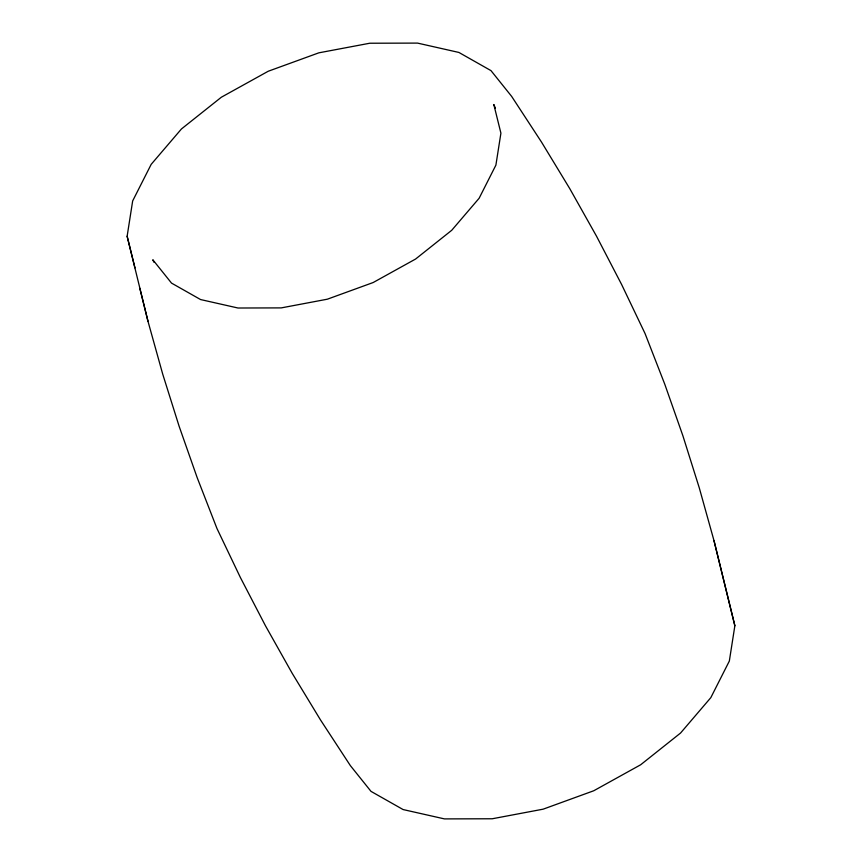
<?xml version="1.0" encoding="UTF-8"?>
<svg xmlns="http://www.w3.org/2000/svg" width="862" height="862" viewBox="0 0 862 862"><rect width="100%" height="100%" fill="white"/><g stroke="black" fill="none" stroke-linecap="round" stroke-linejoin="round"><path stroke-width="1.29" d="M147.973 321.246L127.134 236.253L132.662 200.943L151.184 164.351L181.44 128.966L221.362 97.212L268.233 71.244L318.854 52.83L369.787 43.229L417.542 43.1L458.886 52.442L490.984 70.619L511.651 96.404L541.519 142.101L569.814 188.713L596.515 236.188L621.61 284.482L645.056 333.551L664.807 384.312L682.898 435.795L699.308 487.957L714.027 540.754L734.866 625.747L729.338 661.057L710.816 697.649L680.56 733.034L640.638 764.788L593.767 790.756L543.146 809.17L492.213 818.771L444.458 818.9L403.114 809.558L371.016 791.381L350.349 765.596L320.481 719.899L292.186 673.287L265.485 625.812L240.39 577.518L216.944 528.449L197.193 477.688L179.102 426.205L162.692 374.043L147.973 321.246L139.784 288.21M495.37 108.127L493.818 104.528L500.908 133.157L495.898 165.116L479.132 198.249L451.742 230.273L415.603 259.031L373.171 282.531L327.344 299.2L281.238 307.896L237.998 308.014L200.577 299.556L171.516 283.102L152.811 259.753L153.845 262.167M734.866 625.747L714.027 540.754M127.134 236.253L134.968 267.877"/></g></svg>
